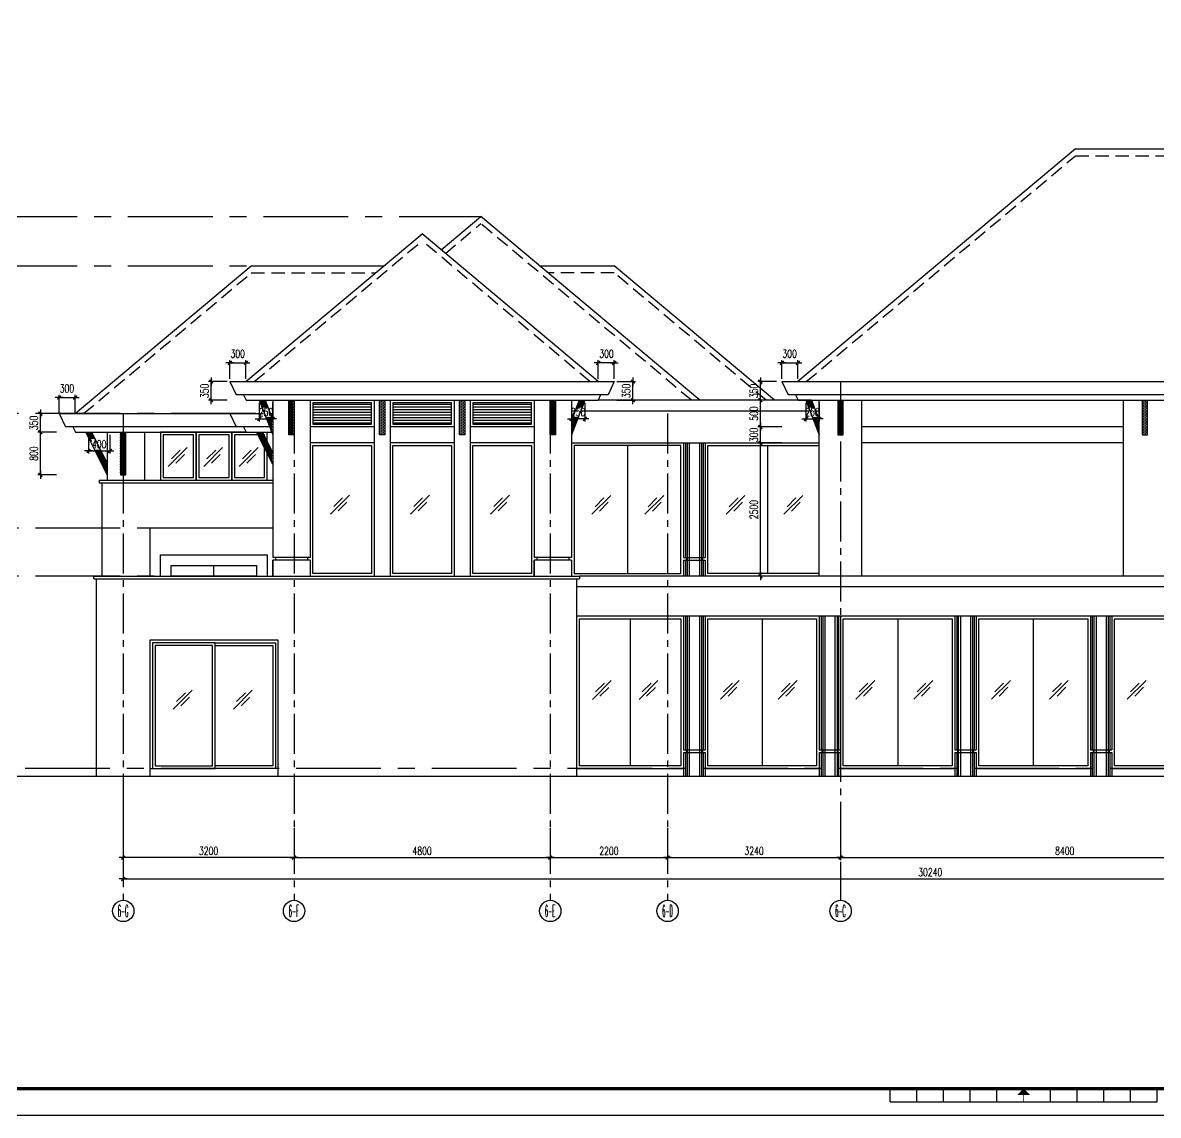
# Model space of a CAD drawing. Extents: x -395226 to -176901, y -140672 to 68263.
# Drawn here: x -263773 to -242497, y -74629 to -54150 of the extents above; entities that cross this region are included whole.
import ezdxf
from ezdxf.enums import TextEntityAlignment as Align

# ---------------------------------------------------------------- set-up
doc = ezdxf.new("R2010")
doc.units = 0
doc.header["$LTSCALE"] = 1000
doc.header["$MEASUREMENT"] = 0
for name, pattern in [('ACAD_ISO08W100', [36, 24, -3, 6, -3]), ('CENTER', [50.8, 31.75, -6.35, 6.35, -6.35]), ('HIDDEN', [0.375, 0.25, -0.125]), ('Plans$0$CENTER2', [1.125, 0.75, -0.125, 0.125, -0.125])]:
    doc.linetypes.add(name, pattern=pattern)
doc.layers.get('0').update_dxf_attribs({"linetype": 'CONTINUOUS'})
doc.layers.get('Defpoints').update_dxf_attribs({"linetype": 'CONTINUOUS'})
for name, color, linetype in [('A-AXIS', 3, 'CONTINUOUS'), ('A-AXIS-TEXT', 7, 'CONTINUOUS'), ('A-COLUMN', 1, 'CONTINUOUS'), ('A-DIM', 201, 'CONTINUOUS'), ('A-DOTE', 8, 'ACAD_ISO08W100'), ('A-FACADE', 5, 'CONTINUOUS'), ('A-FACADE-hatch', 252, 'CONTINUOUS'), ('A-FIN-GRAN', 34, 'CONTINUOUS'), ('A-LINE', 8, 'CONTINUOUS'), ('A-PUB-DIM', 3, 'CONTINUOUS'), ('A-ROOF', 7, 'CONTINUOUS'), ('A-SITE', 7, 'CONTINUOUS'), ('A-WALL', 2, 'CONTINUOUS'), ('A-WINDOW', 4, 'CONTINUOUS'), ('A_Wall', 3, 'CONTINUOUS'), ('Col', 3, 'CONTINUOUS'), ('FIN 01', 8, 'CONTINUOUS'), ('FIN 02', 7, 'CONTINUOUS'), ('GLZ 01', 8, 'CONTINUOUS'), ('Plans$0$Grid', 9, 'Plans$0$CENTER2'), ('Sect 18', 1, 'CONTINUOUS'), ('图框', 7, 'CONTINUOUS')]:
    doc.layers.add(name, color=color, linetype=linetype)
doc.styles.add('COMPLEX', font='COMPLEX')
doc.styles.add('DIM_FONT', font='SIMPLEX', dxfattribs={"width": 0.7, "bigfont": 'GBCBIG'})
doc.dimstyles.new('DIM100', dxfattribs={"dimscale": 100, "dimtxt": 3, "dimasz": 0.01, "dimexe": 1, "dimexo": 1, "dimgap": 1, "dimtad": 1, "dimdec": 0, "dimzin": 0, "dimdsep": 46, "dimtxsty": 'DIM_FONT', "dimblk1": '_DIMX', "dimblk2": '_DIMX', "dimsah": 1, "dimcen": 0.01, "dimclrd": 256, "dimclre": 256, "dimclrt": 7, "dimadec": 0, "dimazin": 0, "dimtfac": 1, "dimtdec": 0, "dimtix": 1, "dimtmove": 2, "dimatfit": 3, "dimldrblk": '_DIMX', "dimfxl": 0, "dimtolj": 1, "dimtzin": 5, "dimarcsym": 0})

# ---------------------------------------------------------------- blocks, each defined once
blk = doc.blocks.new('Colume#11')
at = {"color": 0}
for p, q in [((-200, 3050), (-200, 550)), ((200, 3050), (200, 550)), ((-200, 550), (200, 550)), ((-200, 500), (-200, 50)), ((-200, 500), (200, 500)), ((-150, 550), (-150, 500)), ((150, 550), (150, 500)), ((200, 500), (200, 50))]:
    blk.add_line(p, q, dxfattribs=at)
at = {"color": 8}
for p, q in [((-164, 3050), (-164, 550)), ((-134, 3050), (-134, 50)), ((-94, 3050), (-94, 50)), ((94, 3050), (94, 50)), ((134, 3050), (134, 50)), ((164, 3050), (164, 550)), ((-164, 500), (-164, 50)), ((164, 500), (164, 50))]:
    blk.add_line(p, q, dxfattribs=at)
blk = doc.blocks.new('glass hatch')
at = {"color": 9}
for p, q in [((0, 0), (355, 355)), ((61, 143), (225, 306)), ((143, 61), (306, 225))]:
    blk.add_line(p, q, dxfattribs=at)
blk = doc.blocks.new('A$C0E701CC7')
blk.add_line((1070, -50), (1070, -2800))
blk.add_lwpolyline([(50, -50), (2090, -50), (2090, -2800), (50, -2800)], close=True)
for p in [(288, -1556), (1372, -1556)]:
    blk.add_blockref('glass hatch', p)
blk = doc.blocks.new('A$C48EC63E0')
at = {"layer": 'A_Wall', "color": 0}
for p, q in [((0, 300), (0, 0)), ((0, 300), (0, 0)), ((50, 350), (50, 300)), ((650, 350), (650, 300)), ((700, 300), (700, 0))]:
    blk.add_line(p, q, dxfattribs=at)
for points in [[(700, 350), (0, 350)], [(0, 0), (0, 300)], [(700, 300), (0, 300)]]:
    blk.add_lwpolyline(points, dxfattribs=at)
blk = doc.blocks.new('A$C396B3BFC')
at = {"layer": 'A-LINE'}
blk.add_lwpolyline([(-300, 3300), (-300, 2650), (-400, 2650), (-400, 3300)], dxfattribs=at)
at = {"layer": 'FIN 02', "color": 0}
for p, q in [((-700, 3300), (-700, 350)), ((0, 3300), (0, 350))]:
    blk.add_line(p, q, dxfattribs=at)
blk.add_blockref('A$C48EC63E0', (-700, 0), dxfattribs=at)
blk = doc.blocks.new('A$C7F4D5AF4')
at = {"layer": 'A-FACADE-hatch'}
h = blk.add_hatch(dxfattribs=at)
h.set_pattern_fill('ANSI31', color=256, scale=400, angle=135, style=0)
h.set_pattern_definition([(180, (96610.63, -7150), (-1e-14, -50), [])])
h.paths.add_polyline_path([(50, 2850), (1150, 2850), (1150, 3250), (50, 3250)])
for points in [[(50, 2850), (1150, 2850), (1150, 3250), (50, 3250)], [(50, 2450), (1150, 2450), (1150, 50), (50, 50)]]:
    blk.add_lwpolyline(points, close=True)
for points in [[(1200, 2800), (0, 2800)], [(1200, 2500), (0, 2500)]]:
    blk.add_lwpolyline(points)
blk.add_blockref('glass hatch', (382, 1164))
blk = doc.blocks.new('A$C497E62DC')
for p, q in [((0, 0), (0, 3300)), ((800, 0), (800, 3300))]:
    blk.add_line(p, q)
at = {"color": 8}
blk.add_lwpolyline([(350, 3300), (350, 2650), (450, 2650), (450, 3300)], dxfattribs=at)
blk = doc.blocks.new('A$C54BC2112')
at = {"layer": 'Col', "color": 8}
for p, q in [((-164, 2500), (-164, 350)), ((-134, 2500), (-134, 0)), ((-94, 2500), (-94, 0)), ((94, 2500), (94, 0)), ((134, 2500), (134, 0)), ((164, 2500), (164, 350)), ((-164, 300), (-164, 0)), ((164, 300), (164, 0))]:
    blk.add_line(p, q, dxfattribs=at)
at = {"layer": 'FIN 02', "color": 0}
for p, q in [((-200, 2500), (-200, 350)), ((200, 2500), (200, 350)), ((-200, 350), (200, 350)), ((-200, 300), (-200, 0)), ((-200, 300), (200, 300)), ((-150, 350), (-150, 300)), ((150, 350), (150, 300)), ((200, 300), (200, 0))]:
    blk.add_line(p, q, dxfattribs=at)
blk = doc.blocks.new('_DIMX')
blk.add_line((-150, 0), (150, 0))
at = {"const_width": 50}
blk.add_lwpolyline([(-70, -70), (70, 70)], dxfattribs=at)
blk = doc.blocks.new('*D771')
at = {"layer": 'A-DIM', "lineweight": -2}
for p, q in [((-249550, -62026), (-250000, -62026)), ((-249950, -64526), (-249950, -62027)), ((-249550, -64526), (-250000, -64526))]:
    blk.add_line(p, q, dxfattribs=at)
at = {"layer": 'Defpoints', "color": 0}
for p in [(-249950, -62026), (-249500, -62026), (-249500, -64526)]:
    blk.add_point(p, dxfattribs=at)
at = {"layer": 'A-DIM', "lineweight": -2, "xscale": 0.5, "yscale": 0.5, "zscale": 0.5}
for p, rotation in [((-249950, -62026), 90), ((-249950, -64526), 270)]:
    blk.add_blockref('_DIMX', p, dxfattribs=dict(at, rotation=rotation))
at = {"layer": 'A-DIM', "insert": (-250075, -63276), "char_height": 150, "attachment_point": 5, "rotation": 90, "style": 'DIM_FONT'}
blk.add_mtext('\\A1;2500', dxfattribs=at)
blk = doc.blocks.new('*D772')
at = {"layer": 'A-DIM', "lineweight": -2}
for p, q in [((-249550, -61726), (-250000, -61726)), ((-249950, -61726), (-249950, -61725)), ((-249950, -62026), (-249950, -61726)), ((-249550, -62026), (-250000, -62026)), ((-249950, -62027), (-249950, -62027))]:
    blk.add_line(p, q, dxfattribs=at)
at = {"layer": 'Defpoints', "color": 0}
for p in [(-249950, -61726), (-249500, -61726), (-249500, -62026)]:
    blk.add_point(p, dxfattribs=at)
at = {"layer": 'A-DIM', "lineweight": -2, "xscale": 0.5, "yscale": 0.5, "zscale": 0.5}
for p, rotation in [((-249950, -61726), 270), ((-249950, -62026), 90)]:
    blk.add_blockref('_DIMX', p, dxfattribs=dict(at, rotation=rotation))
at = {"layer": 'A-DIM', "insert": (-250075, -61876), "char_height": 150, "attachment_point": 5, "rotation": 90, "style": 'DIM_FONT'}
blk.add_mtext('\\A1;300', dxfattribs=at)
blk = doc.blocks.new('*D773')
at = {"layer": 'A-DIM', "lineweight": -2}
for p, q in [((-249550, -61226), (-250000, -61226)), ((-249950, -61726), (-249950, -61227)), ((-249550, -61726), (-250000, -61726))]:
    blk.add_line(p, q, dxfattribs=at)
at = {"layer": 'Defpoints', "color": 0}
for p in [(-249950, -61226), (-249500, -61226), (-249500, -61726)]:
    blk.add_point(p, dxfattribs=at)
at = {"layer": 'A-DIM', "lineweight": -2, "xscale": 0.5, "yscale": 0.5, "zscale": 0.5}
for p, rotation in [((-249950, -61226), 90), ((-249950, -61726), 270)]:
    blk.add_blockref('_DIMX', p, dxfattribs=dict(at, rotation=rotation))
at = {"layer": 'A-DIM', "insert": (-250075, -61476), "char_height": 150, "attachment_point": 5, "rotation": 90, "style": 'DIM_FONT'}
blk.add_mtext('\\A1;500', dxfattribs=at)
blk = doc.blocks.new('*D789')
at = {"layer": 'A-PUB-DIM', "lineweight": -2}
for p, q in [((-258690, -69249), (-258690, -69849)), ((-253890, -69249), (-253890, -69849)), ((-258689, -69799), (-253890, -69799))]:
    blk.add_line(p, q, dxfattribs=at)
at = {"layer": 'Defpoints', "color": 0}
for p in [(-258690, -69199), (-253890, -69199), (-253890, -69799)]:
    blk.add_point(p, dxfattribs=at)
at = {"layer": 'A-PUB-DIM', "lineweight": -2, "xscale": 0.5, "yscale": 0.5, "zscale": 0.5, "rotation": 180}
blk.add_blockref('_DIMX', (-258690, -69799), dxfattribs=at)
at = {"layer": 'A-PUB-DIM', "lineweight": -2, "xscale": 0.5, "yscale": 0.5, "zscale": 0.5}
blk.add_blockref('_DIMX', (-253890, -69799), dxfattribs=at)
at = {"layer": 'A-PUB-DIM', "insert": (-256290, -69674), "char_height": 150, "attachment_point": 5, "style": 'DIM_FONT'}
blk.add_mtext('\\A1;4800', dxfattribs=at)
blk = doc.blocks.new('*D790')
at = {"layer": 'A-PUB-DIM', "lineweight": -2}
for p, q in [((-253890, -69249), (-253890, -69849)), ((-251690, -69249), (-251690, -69849)), ((-253889, -69799), (-251690, -69799))]:
    blk.add_line(p, q, dxfattribs=at)
at = {"layer": 'Defpoints', "color": 0}
for p in [(-253890, -69199), (-251690, -69199), (-251690, -69799)]:
    blk.add_point(p, dxfattribs=at)
at = {"layer": 'A-PUB-DIM', "lineweight": -2, "xscale": 0.5, "yscale": 0.5, "zscale": 0.5, "rotation": 180}
blk.add_blockref('_DIMX', (-253890, -69799), dxfattribs=at)
at = {"layer": 'A-PUB-DIM', "lineweight": -2, "xscale": 0.5, "yscale": 0.5, "zscale": 0.5}
blk.add_blockref('_DIMX', (-251690, -69799), dxfattribs=at)
at = {"layer": 'A-PUB-DIM', "insert": (-252790, -69674), "char_height": 150, "attachment_point": 5, "style": 'DIM_FONT'}
blk.add_mtext('\\A1;2200', dxfattribs=at)
blk = doc.blocks.new('*D791')
at = {"layer": 'A-PUB-DIM', "lineweight": -2}
for p, q in [((-251690, -69249), (-251690, -69849)), ((-248450, -69249), (-248450, -69849)), ((-251689, -69799), (-248450, -69799))]:
    blk.add_line(p, q, dxfattribs=at)
at = {"layer": 'Defpoints', "color": 0}
for p in [(-251690, -69199), (-248450, -69199), (-248450, -69799)]:
    blk.add_point(p, dxfattribs=at)
at = {"layer": 'A-PUB-DIM', "lineweight": -2, "xscale": 0.5, "yscale": 0.5, "zscale": 0.5, "rotation": 180}
blk.add_blockref('_DIMX', (-251690, -69799), dxfattribs=at)
at = {"layer": 'A-PUB-DIM', "lineweight": -2, "xscale": 0.5, "yscale": 0.5, "zscale": 0.5}
blk.add_blockref('_DIMX', (-248450, -69799), dxfattribs=at)
at = {"layer": 'A-PUB-DIM', "insert": (-250070, -69674), "char_height": 150, "attachment_point": 5, "style": 'DIM_FONT'}
blk.add_mtext('\\A1;3240', dxfattribs=at)
blk = doc.blocks.new('*D792')
at = {"layer": 'A-PUB-DIM', "lineweight": -2}
for p, q in [((-248450, -69249), (-248450, -69849)), ((-240050, -69249), (-240050, -69849)), ((-248449, -69799), (-240050, -69799))]:
    blk.add_line(p, q, dxfattribs=at)
at = {"layer": 'Defpoints', "color": 0}
for p in [(-248450, -69199), (-240050, -69199), (-240050, -69799)]:
    blk.add_point(p, dxfattribs=at)
at = {"layer": 'A-PUB-DIM', "lineweight": -2, "xscale": 0.5, "yscale": 0.5, "zscale": 0.5, "rotation": 180}
blk.add_blockref('_DIMX', (-248450, -69799), dxfattribs=at)
at = {"layer": 'A-PUB-DIM', "lineweight": -2, "xscale": 0.5, "yscale": 0.5, "zscale": 0.5}
blk.add_blockref('_DIMX', (-240050, -69799), dxfattribs=at)
at = {"layer": 'A-PUB-DIM', "insert": (-244250, -69674), "char_height": 150, "attachment_point": 5, "style": 'DIM_FONT'}
blk.add_mtext('\\A1;8400', dxfattribs=at)
blk = doc.blocks.new('*D794')
at = {"layer": 'A-PUB-DIM', "lineweight": -2}
for p, q in [((-261890, -68941), (-261890, -70249)), ((-231650, -68941), (-231650, -70249)), ((-261889, -70199), (-231650, -70199))]:
    blk.add_line(p, q, dxfattribs=at)
at = {"layer": 'Defpoints', "color": 0}
for p in [(-261890, -68891), (-231650, -68891), (-231650, -70199)]:
    blk.add_point(p, dxfattribs=at)
at = {"layer": 'A-PUB-DIM', "lineweight": -2, "xscale": 0.5, "yscale": 0.5, "zscale": 0.5, "rotation": 180}
blk.add_blockref('_DIMX', (-261890, -70199), dxfattribs=at)
at = {"layer": 'A-PUB-DIM', "lineweight": -2, "xscale": 0.5, "yscale": 0.5, "zscale": 0.5}
blk.add_blockref('_DIMX', (-231650, -70199), dxfattribs=at)
at = {"layer": 'A-PUB-DIM', "insert": (-246770, -70074), "char_height": 150, "attachment_point": 5, "style": 'DIM_FONT'}
blk.add_mtext('\\A1;30240', dxfattribs=at)
blk = doc.blocks.new('_AXISO')
blk.add_circle((0, 0), 0.5)
at = {"layer": 'A-AXIS-TEXT', "style": 'COMPLEX', "width": 1.041667}
blk.add_attdef('A', text='', height=0.56, dxfattribs=at).set_placement((-0.25, -0.28), (0.25, -0.28), align=Align.FIT)
blk = doc.blocks.new('*D795')
at = {"layer": 'A-PUB-DIM', "lineweight": -2}
for p, q in [((-261890, -69249), (-261890, -69849)), ((-258690, -69249), (-258690, -69849)), ((-258690, -69799), (-261889, -69799))]:
    blk.add_line(p, q, dxfattribs=at)
at = {"layer": 'Defpoints', "color": 0}
for p in [(-261890, -69199), (-258690, -69199), (-261890, -69799)]:
    blk.add_point(p, dxfattribs=at)
at = {"layer": 'A-PUB-DIM', "lineweight": -2, "xscale": 0.5, "yscale": 0.5, "zscale": 0.5, "rotation": 180}
blk.add_blockref('_DIMX', (-261890, -69799), dxfattribs=at)
at = {"layer": 'A-PUB-DIM', "lineweight": -2, "xscale": 0.5, "yscale": 0.5, "zscale": 0.5}
blk.add_blockref('_DIMX', (-258690, -69799), dxfattribs=at)
at = {"layer": 'A-PUB-DIM', "insert": (-260290, -69674), "char_height": 150, "attachment_point": 5, "style": 'DIM_FONT'}
blk.add_mtext('\\A1;3200', dxfattribs=at)
blk = doc.blocks.new('*D797')
at = {"layer": 'A-DIM', "lineweight": -2}
for p, q in [((-263090, -61476), (-263090, -61126)), ((-263089, -61176), (-262790, -61176)), ((-262790, -61476), (-262790, -61126))]:
    blk.add_line(p, q, dxfattribs=at)
at = {"layer": 'Defpoints', "color": 0}
for p in [(-262790, -61176), (-263090, -61526), (-262790, -61526)]:
    blk.add_point(p, dxfattribs=at)
at = {"layer": 'A-DIM', "lineweight": -2, "xscale": 0.5, "yscale": 0.5, "zscale": 0.5, "rotation": 180}
blk.add_blockref('_DIMX', (-263090, -61176), dxfattribs=at)
at = {"layer": 'A-DIM', "lineweight": -2, "xscale": 0.5, "yscale": 0.5, "zscale": 0.5}
blk.add_blockref('_DIMX', (-262790, -61176), dxfattribs=at)
at = {"layer": 'A-DIM', "insert": (-262944, -61004), "char_height": 150, "attachment_point": 5, "style": 'DIM_FONT'}
blk.add_mtext('\\A1;300', dxfattribs=at)
blk = doc.blocks.new('*D798')
at = {"layer": 'A-DIM', "lineweight": -2}
for p, q in [((-262540, -61876), (-262540, -62226)), ((-262140, -61876), (-262140, -62226)), ((-262539, -62176), (-262140, -62176))]:
    blk.add_line(p, q, dxfattribs=at)
at = {"layer": 'Defpoints', "color": 0}
for p in [(-262540, -61826), (-262140, -61826), (-262140, -62176)]:
    blk.add_point(p, dxfattribs=at)
at = {"layer": 'A-DIM', "lineweight": -2, "xscale": 0.5, "yscale": 0.5, "zscale": 0.5, "rotation": 180}
blk.add_blockref('_DIMX', (-262540, -62176), dxfattribs=at)
at = {"layer": 'A-DIM', "lineweight": -2, "xscale": 0.5, "yscale": 0.5, "zscale": 0.5}
blk.add_blockref('_DIMX', (-262140, -62176), dxfattribs=at)
at = {"layer": 'A-DIM', "insert": (-262340, -62051), "char_height": 150, "attachment_point": 5, "style": 'DIM_FONT'}
blk.add_mtext('\\A1;400', dxfattribs=at)
blk = doc.blocks.new('*D799')
at = {"layer": 'A-DIM', "lineweight": -2}
for p, q in [((-263140, -61826), (-263490, -61826)), ((-263440, -62626), (-263440, -61827)), ((-263140, -62626), (-263490, -62626))]:
    blk.add_line(p, q, dxfattribs=at)
at = {"layer": 'Defpoints', "color": 0}
for p in [(-263440, -61826), (-263090, -61826), (-263090, -62626)]:
    blk.add_point(p, dxfattribs=at)
at = {"layer": 'A-DIM', "lineweight": -2, "xscale": 0.5, "yscale": 0.5, "zscale": 0.5}
for p, rotation in [((-263440, -61826), 90), ((-263440, -62626), 270)]:
    blk.add_blockref('_DIMX', p, dxfattribs=dict(at, rotation=rotation))
at = {"layer": 'A-DIM', "insert": (-263565, -62226), "char_height": 150, "attachment_point": 5, "rotation": 90, "style": 'DIM_FONT'}
blk.add_mtext('\\A1;800', dxfattribs=at)
blk = doc.blocks.new('*D800')
at = {"layer": 'A-DIM', "lineweight": -2}
for p, q in [((-263140, -61476), (-263490, -61476)), ((-263440, -61476), (-263440, -61475)), ((-263440, -61826), (-263440, -61476)), ((-263140, -61826), (-263490, -61826)), ((-263440, -61827), (-263440, -61827))]:
    blk.add_line(p, q, dxfattribs=at)
at = {"layer": 'Defpoints', "color": 0}
for p in [(-263440, -61476), (-263090, -61476), (-263090, -61826)]:
    blk.add_point(p, dxfattribs=at)
at = {"layer": 'A-DIM', "lineweight": -2, "xscale": 0.5, "yscale": 0.5, "zscale": 0.5}
for p, rotation in [((-263440, -61476), 270), ((-263440, -61826), 90)]:
    blk.add_blockref('_DIMX', p, dxfattribs=dict(at, rotation=rotation))
at = {"layer": 'A-DIM', "insert": (-263565, -61651), "char_height": 150, "attachment_point": 5, "rotation": 90, "style": 'DIM_FONT'}
blk.add_mtext('\\A1;350', dxfattribs=at)
blk = doc.blocks.new('*D801')
at = {"layer": 'A-DIM', "lineweight": -2}
for p, q in [((-259890, -60826), (-259890, -60476)), ((-259889, -60526), (-259590, -60526)), ((-259590, -60826), (-259590, -60476))]:
    blk.add_line(p, q, dxfattribs=at)
at = {"layer": 'Defpoints', "color": 0}
for p in [(-259590, -60526), (-259890, -60876), (-259590, -60876)]:
    blk.add_point(p, dxfattribs=at)
at = {"layer": 'A-DIM', "lineweight": -2, "xscale": 0.5, "yscale": 0.5, "zscale": 0.5, "rotation": 180}
blk.add_blockref('_DIMX', (-259890, -60526), dxfattribs=at)
at = {"layer": 'A-DIM', "lineweight": -2, "xscale": 0.5, "yscale": 0.5, "zscale": 0.5}
blk.add_blockref('_DIMX', (-259590, -60526), dxfattribs=at)
at = {"layer": 'A-DIM', "insert": (-259744, -60354), "char_height": 150, "attachment_point": 5, "style": 'DIM_FONT'}
blk.add_mtext('\\A1;300', dxfattribs=at)
blk = doc.blocks.new('*D802')
at = {"layer": 'A-DIM', "lineweight": -2}
for p, q in [((-259340, -61276), (-259340, -61626)), ((-259090, -61276), (-259090, -61626)), ((-259340, -61576), (-259341, -61576)), ((-259340, -61576), (-259090, -61576)), ((-259089, -61576), (-259089, -61576))]:
    blk.add_line(p, q, dxfattribs=at)
at = {"layer": 'Defpoints', "color": 0}
for p in [(-259340, -61226), (-259090, -61226), (-259090, -61576)]:
    blk.add_point(p, dxfattribs=at)
at = {"layer": 'A-DIM', "lineweight": -2, "xscale": 0.5, "yscale": 0.5, "zscale": 0.5}
blk.add_blockref('_DIMX', (-259340, -61576), dxfattribs=at)
at = {"layer": 'A-DIM', "lineweight": -2, "xscale": 0.5, "yscale": 0.5, "zscale": 0.5, "rotation": 180}
blk.add_blockref('_DIMX', (-259090, -61576), dxfattribs=at)
at = {"layer": 'A-DIM', "insert": (-259215, -61451), "char_height": 150, "attachment_point": 5, "style": 'DIM_FONT'}
blk.add_mtext('\\A1;250', dxfattribs=at)
blk = doc.blocks.new('*D803')
at = {"layer": 'A-DIM', "lineweight": -2}
for p, q in [((-259940, -60876), (-260290, -60876)), ((-260240, -60876), (-260240, -60875)), ((-260240, -61226), (-260240, -60876)), ((-259940, -61226), (-260290, -61226)), ((-260240, -61227), (-260240, -61227))]:
    blk.add_line(p, q, dxfattribs=at)
at = {"layer": 'Defpoints', "color": 0}
for p in [(-260240, -60876), (-259890, -60876), (-259890, -61226)]:
    blk.add_point(p, dxfattribs=at)
at = {"layer": 'A-DIM', "lineweight": -2, "xscale": 0.5, "yscale": 0.5, "zscale": 0.5}
for p, rotation in [((-260240, -60876), 270), ((-260240, -61226), 90)]:
    blk.add_blockref('_DIMX', p, dxfattribs=dict(at, rotation=rotation))
at = {"layer": 'A-DIM', "insert": (-260365, -61051), "char_height": 150, "attachment_point": 5, "rotation": 90, "style": 'DIM_FONT'}
blk.add_mtext('\\A1;350', dxfattribs=at)
blk = doc.blocks.new('*D805')
at = {"layer": 'A-DIM', "lineweight": -2}
for p, q in [((-252990, -60826), (-252990, -60476)), ((-252690, -60526), (-252989, -60526)), ((-252690, -60826), (-252690, -60476))]:
    blk.add_line(p, q, dxfattribs=at)
at = {"layer": 'Defpoints', "color": 0}
for p in [(-252990, -60526), (-252990, -60876), (-252690, -60876)]:
    blk.add_point(p, dxfattribs=at)
at = {"layer": 'A-DIM', "lineweight": -2, "xscale": 0.5, "yscale": 0.5, "zscale": 0.5, "rotation": 180}
blk.add_blockref('_DIMX', (-252990, -60526), dxfattribs=at)
at = {"layer": 'A-DIM', "lineweight": -2, "xscale": 0.5, "yscale": 0.5, "zscale": 0.5}
blk.add_blockref('_DIMX', (-252690, -60526), dxfattribs=at)
at = {"layer": 'A-DIM', "insert": (-252835, -60354), "char_height": 150, "attachment_point": 5, "style": 'DIM_FONT'}
blk.add_mtext('\\A1;300', dxfattribs=at)
blk = doc.blocks.new('*D806')
at = {"layer": 'A-DIM', "lineweight": -2}
for p, q in [((-253490, -61276), (-253490, -61626)), ((-253240, -61276), (-253240, -61626)), ((-253490, -61576), (-253491, -61576)), ((-253240, -61576), (-253490, -61576)), ((-253239, -61576), (-253239, -61576))]:
    blk.add_line(p, q, dxfattribs=at)
at = {"layer": 'Defpoints', "color": 0}
for p in [(-253490, -61226), (-253240, -61226), (-253490, -61576)]:
    blk.add_point(p, dxfattribs=at)
at = {"layer": 'A-DIM', "lineweight": -2, "xscale": 0.5, "yscale": 0.5, "zscale": 0.5}
for p, rotation in [((-253490, -61576), 4.669054272388442e-10), ((-253240, -61576), 180.0000000004669)]:
    blk.add_blockref('_DIMX', p, dxfattribs=dict(at, rotation=rotation))
at = {"layer": 'A-DIM', "insert": (-253365, -61451), "char_height": 150, "attachment_point": 5, "style": 'DIM_FONT'}
blk.add_mtext('\\A1;250', dxfattribs=at)
blk = doc.blocks.new('*D807')
at = {"layer": 'A-DIM', "lineweight": -2}
for p, q in [((-252640, -60876), (-252290, -60876)), ((-252340, -60876), (-252340, -60875)), ((-252340, -61226), (-252340, -60876)), ((-252640, -61226), (-252290, -61226)), ((-252340, -61227), (-252340, -61227))]:
    blk.add_line(p, q, dxfattribs=at)
at = {"layer": 'Defpoints', "color": 0}
for p in [(-252690, -60876), (-252340, -60876), (-252690, -61226)]:
    blk.add_point(p, dxfattribs=at)
at = {"layer": 'A-DIM', "lineweight": -2, "xscale": 0.5, "yscale": 0.5, "zscale": 0.5}
for p, rotation in [((-252340, -60876), 270), ((-252340, -61226), 90)]:
    blk.add_blockref('_DIMX', p, dxfattribs=dict(at, rotation=rotation))
at = {"layer": 'A-DIM', "insert": (-252465, -61051), "char_height": 150, "attachment_point": 5, "rotation": 90, "style": 'DIM_FONT'}
blk.add_mtext('\\A1;350', dxfattribs=at)
blk = doc.blocks.new('*D808')
at = {"layer": 'A-DIM', "lineweight": -2}
for p, q in [((-249550, -60826), (-249550, -60476)), ((-249549, -60526), (-249250, -60526)), ((-249250, -60826), (-249250, -60476))]:
    blk.add_line(p, q, dxfattribs=at)
at = {"layer": 'Defpoints', "color": 0}
for p in [(-249250, -60526), (-249550, -60876), (-249250, -60876)]:
    blk.add_point(p, dxfattribs=at)
at = {"layer": 'A-DIM', "lineweight": -2, "xscale": 0.5, "yscale": 0.5, "zscale": 0.5, "rotation": 180}
blk.add_blockref('_DIMX', (-249550, -60526), dxfattribs=at)
at = {"layer": 'A-DIM', "lineweight": -2, "xscale": 0.5, "yscale": 0.5, "zscale": 0.5}
blk.add_blockref('_DIMX', (-249250, -60526), dxfattribs=at)
at = {"layer": 'A-DIM', "insert": (-249404, -60354), "char_height": 150, "attachment_point": 5, "style": 'DIM_FONT'}
blk.add_mtext('\\A1;300', dxfattribs=at)
blk = doc.blocks.new('*D809')
at = {"layer": 'A-DIM', "lineweight": -2}
for p, q in [((-249100, -61276), (-249100, -61626)), ((-248850, -61276), (-248850, -61626)), ((-249100, -61576), (-249101, -61576)), ((-249100, -61576), (-248850, -61576)), ((-248849, -61576), (-248849, -61576))]:
    blk.add_line(p, q, dxfattribs=at)
at = {"layer": 'Defpoints', "color": 0}
for p in [(-249100, -61226), (-248850, -61226), (-248850, -61576)]:
    blk.add_point(p, dxfattribs=at)
at = {"layer": 'A-DIM', "lineweight": -2, "xscale": 0.5, "yscale": 0.5, "zscale": 0.5}
blk.add_blockref('_DIMX', (-249100, -61576), dxfattribs=at)
at = {"layer": 'A-DIM', "lineweight": -2, "xscale": 0.5, "yscale": 0.5, "zscale": 0.5, "rotation": 180}
blk.add_blockref('_DIMX', (-248850, -61576), dxfattribs=at)
at = {"layer": 'A-DIM', "insert": (-248975, -61451), "char_height": 150, "attachment_point": 5, "style": 'DIM_FONT'}
blk.add_mtext('\\A1;250', dxfattribs=at)
blk = doc.blocks.new('*D810')
at = {"layer": 'A-DIM', "lineweight": -2}
for p, q in [((-249650, -60876), (-250000, -60876)), ((-249950, -60876), (-249950, -60875)), ((-249950, -61226), (-249950, -60876)), ((-249650, -61226), (-250000, -61226)), ((-249950, -61227), (-249950, -61227))]:
    blk.add_line(p, q, dxfattribs=at)
at = {"layer": 'Defpoints', "color": 0}
for p in [(-249950, -60876), (-249600, -60876), (-249600, -61226)]:
    blk.add_point(p, dxfattribs=at)
at = {"layer": 'A-DIM', "lineweight": -2, "xscale": 0.5, "yscale": 0.5, "zscale": 0.5}
for p, rotation in [((-249950, -60876), 270), ((-249950, -61226), 90)]:
    blk.add_blockref('_DIMX', p, dxfattribs=dict(at, rotation=rotation))
at = {"layer": 'A-DIM', "insert": (-250075, -61051), "char_height": 150, "attachment_point": 5, "rotation": 90, "style": 'DIM_FONT'}
blk.add_mtext('\\A1;350', dxfattribs=at)
blk = doc.blocks.new('TJAD_TK_A0')
at = {"layer": '图框'}
for p, q in [((1517.5, -436.65), (1517.5, -431.65)), ((1527.5, -436.65), (1527.5, -431.65)), ((1537.5, -436.65), (1537.5, -431.65)), ((1547.5, -436.65), (1547.5, -431.65)), ((1557.5, -436.65), (1557.5, -431.65)), ((1577.5, -436.65), (1577.5, -431.65)), ((1587.5, -436.65), (1587.5, -431.65)), ((1597.5, -436.65), (1597.5, -431.65)), ((1607.5, -436.65), (1607.5, -431.65)), ((1617.5, -436.65), (1617.5, -431.65)), ((1517.5, -436.65), (1617.5, -436.65)), ((973, -441.7), (2162, -441.7))]:
    blk.add_line(p, q, dxfattribs=at)
at = {"layer": '图框', "const_width": 1.2}
blk.add_lwpolyline([(2152, -431.7), (2152, 389.3), (998, 389.3), (998, -431.7)], close=True, dxfattribs=at)
at = {"layer": '图框', "const_width": 0.3}
blk.add_lwpolyline([(1567.5, -434.15), (1567.5, -436.65)], dxfattribs=at)
at = {"layer": '图框'}
blk.add_solid([(1570, -434.15), (1565, -434.15), (1567.5, -431.65)], dxfattribs=at)

msp = doc.modelspace()

# ---------------------------------------------------------------- hatches: boundary and pattern name
at = {"layer": 'A-FACADE-hatch'}
h = msp.add_hatch(dxfattribs=at)
h.set_pattern_fill('DOTS', color=256, scale=400, style=0)
h.set_pattern_definition([(360, (-259389.666, -74346.701), (12.5, 25), [0, -25])])
h.paths.add_polyline_path([(-259232.5, -61226.3), (-259339.7, -61226.3), (-259089.7, -61876.3), (-259089.7, -61597.8)])
h = msp.add_hatch(dxfattribs=at)
h.set_pattern_fill('DOTS', color=256, scale=400, style=0)
h.set_pattern_definition([(360, (-258789.366, -61876.343), (12.5, 25), [0, -25])])
h.paths.add_polyline_path([(-258689.4, -61226.3), (-258789.4, -61226.3), (-258789.4, -61876.3), (-258689.4, -61876.3)])
h = msp.add_hatch(dxfattribs=at)
h.set_pattern_fill('DOTS', color=256, scale=400, style=0)
h.set_pattern_definition([(360, (-257089.666, -61876.343), (12.5, 25), [0, -25])])
h.paths.add_polyline_path([(-256989.7, -61226.3), (-257089.7, -61226.3), (-257089.7, -61876.3), (-256989.7, -61876.3)])
h = msp.add_hatch(dxfattribs=at)
h.set_pattern_fill('DOTS', color=256, scale=400, style=0)
h.set_pattern_definition([(360, (-255589.666, -61876.343), (12.5, 25), [0, -25])])
h.paths.add_polyline_path([(-255489.7, -61226.3), (-255589.7, -61226.3), (-255589.7, -61876.3), (-255489.7, -61876.3)])
h = msp.add_hatch(dxfattribs=at)
h.set_pattern_fill('DOTS', color=256, scale=400, style=0)
h.set_pattern_definition([(360, (-253889.366, -61876.343), (12.5, 25), [0, -25])])
h.paths.add_polyline_path([(-253789.4, -61226.3), (-253889.4, -61226.3), (-253889.4, -61876.3), (-253789.4, -61876.3)])
h = msp.add_hatch(dxfattribs=at)
h.set_pattern_fill('DOTS', color=256, scale=400, style=0)
h.set_pattern_definition([(180, (-253189.666, -74346.701), (-12.5, 25), [0, -25])])
h.paths.add_polyline_path([(-253346.8, -61226.3), (-253239.7, -61226.3), (-253489.7, -61876.3), (-253489.7, -61597.8)])
h = msp.add_hatch(dxfattribs=at)
h.set_pattern_fill('DOTS', color=256, scale=400, style=0)
h.set_pattern_definition([(360, (-249149.666, -74346.701), (12.5, 25), [0, -25])])
h.paths.add_polyline_path([(-248992.5, -61226.3), (-249099.7, -61226.3), (-248849.7, -61876.3), (-248849.7, -61597.8)])
h = msp.add_hatch(dxfattribs=at)
h.set_pattern_fill('DOTS', color=256, scale=400, style=0)
h.set_pattern_definition([(360, (-248499.666, -61876.343), (12.5, 25), [0, -25])])
h.paths.add_polyline_path([(-248399.7, -61226.3), (-248499.7, -61226.3), (-248499.7, -61876.3), (-248399.7, -61876.3)])
h = msp.add_hatch(dxfattribs=at)
h.set_pattern_fill('DOTS', color=256, scale=400, style=0)
h.set_pattern_definition([(360, (-242799.666, -61876.343), (12.5, 25), [0, -25])])
h.paths.add_polyline_path([(-242699.7, -61226.3), (-242799.7, -61226.3), (-242799.7, -61876.3), (-242699.7, -61876.3)])
h = msp.add_hatch(dxfattribs=at)
h.set_pattern_fill('DOTS', color=256, scale=400, style=0)
h.set_pattern_definition([(180, (-461274.865, -12212.526), (-12.5, 25), [0, -25])])
h.paths.add_polyline_path([(-262589.7, -61826.3), (-262477.9, -61826.3), (-262189.7, -62402.7), (-262189.7, -62626.3)])
h = msp.add_hatch(dxfattribs=at)
h.set_pattern_fill('DOTS', color=256, scale=400, style=0)
h.set_pattern_definition([(180, (-261839.666, -62626.343), (-12.5, 25), [0, -25])])
h.paths.add_polyline_path([(-261939.7, -61826.3), (-261839.7, -61826.3), (-261839.7, -62626.3), (-261939.7, -62626.3)])
h = msp.add_hatch(dxfattribs=at)
h.set_pattern_fill('DOTS', color=256, scale=400, style=0)
h.set_pattern_definition([(180, (-458074.865, -12212.526), (-12.5, 25), [0, -25])])
h.paths.add_polyline_path([(-259089.7, -62426.3), (-259089.7, -62202.7), (-259277.9, -61826.3), (-259389.7, -61826.3)])

# ---------------------------------------------------------------- linework, layer by layer
at = {"layer": 'A-DOTE', "linetype": 'CENTER', "ltscale": 0.05}
for p, q in [((-266880.5, -57784.3), (-255189.7, -57784.3)), ((-266880.5, -58707.3), (-259489.7, -58707.3)), ((-259405.5, -61476.3), (-266880.5, -61476.3)), ((-259405.5, -63626.3), (-266880.5, -63626.3)), ((-259405.5, -64526.3), (-266880.5, -64526.3)), ((-226580.5, -68126.3), (-267480.5, -68126.3))]:
    msp.add_line(p, q, dxfattribs=at)
at = {"layer": 'A-FACADE'}
for p, q in [((-257189.7, -61226.3), (-257189.7, -64526.3)), ((-256889.7, -61226.3), (-256889.7, -64526.3)), ((-255689.7, -61226.3), (-255689.7, -64526.3)), ((-255389.7, -61226.3), (-255389.7, -64526.3))]:
    msp.add_line(p, q, dxfattribs=at)
for points in [[(-243149.7, -61726.3), (-248049.7, -61726.3)], [(-243149.7, -62026.3), (-248049.7, -62026.3)]]:
    msp.add_lwpolyline(points, dxfattribs=at)
at = {"layer": 'A-FIN-GRAN'}
for p, q in [((-248999.7, -61226.3), (-252992.9, -61226.3)), ((-253489.7, -61426.3), (-253400.6, -61426.3)), ((-253288.8, -61426.3), (-249049.7, -61426.3)), ((-248937.9, -61426.3), (-248849.7, -61426.3)), ((-253489.7, -62026.3), (-248849.7, -62026.3)), ((-262289.7, -62776.3), (-259089.7, -62776.3)), ((-262389.7, -64576.3), (-253389.7, -64576.3)), ((-253389.7, -68126.3), (-251389.7, -68126.3)), ((-250989.7, -68126.3), (-248849.7, -68126.3)), ((-248449.7, -68126.3), (-246309.7, -68126.3)), ((-245909.7, -68126.3), (-243769.7, -68126.3)), ((-243369.7, -68126.3), (-241229.7, -68126.3))]:
    msp.add_line(p, q, dxfattribs=at)
for points in [[(-236099.7, -64726.3), (-253389.7, -64726.3)], [(-236099.7, -65276.3), (-253389.7, -65276.3)]]:
    msp.add_lwpolyline(points, dxfattribs=at)
at = {"layer": 'A-LINE'}
for p, q in [((-259339.7, -61226.3), (-259089.7, -61876.3)), ((-259232.5, -61226.3), (-259089.7, -61597.8)), ((-253239.7, -61226.3), (-253489.7, -61876.3)), ((-253346.8, -61226.3), (-253489.7, -61597.8)), ((-249099.7, -61226.3), (-248849.7, -61876.3)), ((-248992.5, -61226.3), (-248849.7, -61597.8)), ((-262189.7, -62626.3), (-262589.7, -61826.3)), ((-262189.7, -62402.7), (-262477.9, -61826.3)), ((-259089.7, -62426.3), (-259389.7, -61826.3)), ((-259089.7, -62202.7), (-259277.9, -61826.3))]:
    msp.add_line(p, q, dxfattribs=at)
for points in [[(-256989.7, -61226.3), (-256989.7, -61876.3), (-257089.7, -61876.3), (-257089.7, -61226.3)], [(-255489.7, -61226.3), (-255489.7, -61876.3), (-255589.7, -61876.3), (-255589.7, -61226.3)], [(-261939.7, -61826.3), (-261939.7, -62626.3), (-261839.7, -62626.3), (-261839.7, -61826.3)]]:
    msp.add_lwpolyline(points, dxfattribs=at)
at = {"layer": 'A-ROOF'}
for p, q in [((-244049.7, -56513), (-236049.7, -56513)), ((-259489.7, -58707.3), (-257004.7, -58707.3)), ((-254089.7, -58707.3), (-252689.7, -58707.3)), ((-259889.7, -60876.3), (-259773.1, -61126.3)), ((-252689.7, -60876.3), (-252806.2, -61126.3)), ((-249549.7, -60876.3), (-249433.1, -61126.3)), ((-252806.2, -61126.3), (-259773.1, -61126.3)), ((-259633.1, -61126.3), (-259586.5, -61226.3)), ((-259586.5, -61226.3), (-252992.9, -61226.3)), ((-252946.2, -61126.3), (-252992.9, -61226.3)), ((-230666.2, -61126.3), (-249433.1, -61126.3)), ((-263089.7, -61476.3), (-262973.1, -61726.3)), ((-259889.7, -61476.3), (-259773.1, -61726.3)), ((-259140, -61726.3), (-262973.1, -61726.3)), ((-262833.1, -61726.3), (-262786.5, -61826.3)), ((-262786.5, -61826.3), (-259089.7, -61826.3)), ((-259633.1, -61726.3), (-259586.5, -61826.3))]:
    msp.add_line(p, q, dxfattribs=at)
at = {"layer": 'A-ROOF', "color": 8, "linetype": 'HIDDEN'}
for p, q in [((-262634.1, -61476.3), (-259489.7, -58837.9)), ((-259489.7, -58837.9), (-257160.3, -58837.9)), ((-252689.7, -58837.9), (-253934.1, -58837.9)), ((-249843.2, -61226.3), (-252689.7, -58837.9))]:
    msp.add_line(p, q, dxfattribs=at)
at = {"layer": 'A-ROOF'}
for points in [[(-244049.7, -56513), (-249249.7, -60876.3)], [(-255932.1, -58407.3), (-255189.7, -57784.3)], [(-251087.6, -61226.3), (-255189.7, -57784.3)], [(-259589.7, -60876.3), (-256289.7, -58107.3)], [(-252989.7, -60876.3), (-256289.7, -58107.3)], [(-262789.7, -61476.3), (-259489.7, -58707.3)], [(-249687.6, -61226.3), (-252689.7, -58707.3)], [(-259889.7, -60876.3), (-252689.7, -60876.3)], [(-249549.7, -60876.3), (-230549.7, -60876.3)], [(-249293.1, -61126.3), (-249246.5, -61226.3), (-230852.9, -61226.3), (-230806.2, -61126.3)], [(-263089.7, -61476.3), (-259265, -61476.3)], [(-262789.7, -61476.3), (-259265, -61476.3)], [(-259153.2, -61476.3), (-259089.7, -61476.3)]]:
    msp.add_lwpolyline(points, dxfattribs=at)
at = {"layer": 'A-ROOF', "color": 8, "linetype": 'HIDDEN'}
for points in [[(-249094.1, -60876.3), (-244049.7, -56643.6), (-236049.7, -56643.6), (-231005.2, -60876.3)], [(-255854.4, -58472.6), (-255189.7, -57914.8)], [(-251243.2, -61226.3), (-255189.7, -57914.8)], [(-259434.1, -60876.3), (-256289.7, -58237.9)], [(-253145.2, -60876.3), (-256289.7, -58237.9)]]:
    msp.add_lwpolyline(points, dxfattribs=at)
at = {"layer": 'A-SITE', "ltscale": 0.05}
msp.add_lwpolyline([(-219794.7, -68276.3), (-273494.7, -68276.3)], dxfattribs=at)
at = {"layer": 'A-WALL'}
for p, q in [((-262439.7, -64576.3), (-262439.7, -64526.3)), ((-262439.7, -64526.3), (-253339.7, -64526.3)), ((-262439.7, -64576.3), (-262389.7, -64576.3)), ((-262389.7, -68276.3), (-262389.7, -64576.3)), ((-253389.7, -68276.3), (-253389.7, -64576.3)), ((-253389.7, -64576.3), (-253339.7, -64576.3)), ((-253339.7, -64526.3), (-253339.7, -64576.3))]:
    msp.add_line(p, q, dxfattribs=at)
msp.add_lwpolyline([(-236149.7, -64526.3), (-253339.7, -64526.3)], dxfattribs=at)
at = {"layer": 'A-WINDOW'}
for p, q in [((-261189.7, -61826.3), (-261189.7, -62726.3)), ((-252439.7, -62076.3), (-252439.7, -64476.3)), ((-249819.7, -62076.3), (-249819.7, -64476.3)), ((-260189.7, -64526.3), (-260189.7, -64326.3)), ((-252389.7, -65326.3), (-252389.7, -68076.3)), ((-260164.7, -65776.3), (-261339.7, -65776.3)), ((-261339.7, -65776.3), (-261339.7, -68126.3)), ((-260214.7, -65826.3), (-261289.7, -65826.3)), ((-261289.7, -65826.3), (-261289.7, -68076.3)), ((-260214.7, -68076.3), (-260214.7, -65826.3)), ((-260164.7, -65776.3), (-259039.7, -65776.3)), ((-260164.7, -68126.3), (-260164.7, -65776.3)), ((-260164.7, -65826.3), (-259089.7, -65826.3)), ((-259964.7, -65776.3), (-259039.7, -65776.3)), ((-259089.7, -65826.3), (-259089.7, -68076.3)), ((-259039.7, -65776.3), (-259039.7, -68126.3)), ((-259039.7, -65776.3), (-259039.7, -68126.3)), ((-261289.7, -68076.3), (-260214.7, -68076.3)), ((-259089.7, -68076.3), (-260164.7, -68076.3)), ((-261389.7, -68126.3), (-260164.7, -68126.3)), ((-259039.7, -68126.3), (-260164.7, -68126.3)), ((-258989.7, -68126.3), (-259964.7, -68126.3))]:
    msp.add_line(p, q, dxfattribs=at)
for points in [[(-260523, -61826.3), (-261189.7, -61826.3), (-261189.7, -62726.3), (-260523, -62726.3)], [(-260573, -61876.3), (-261139.7, -61876.3), (-261139.7, -62676.3), (-260573, -62676.3)], [(-259856.3, -61826.3), (-260523, -61826.3), (-260523, -62726.3), (-259856.3, -62726.3)], [(-259906.3, -61876.3), (-260473, -61876.3), (-260473, -62676.3), (-259906.3, -62676.3)], [(-251439.7, -62076.3), (-253439.7, -62076.3), (-253439.7, -64476.3), (-251439.7, -64476.3)], [(-253339.7, -65326.3), (-251439.7, -65326.3), (-251439.7, -68076.3), (-253339.7, -68076.3)]]:
    msp.add_lwpolyline(points, close=True, dxfattribs=at)
for points in [[(-259586.5, -61826.3), (-259856.3, -61826.3), (-259856.3, -62726.3), (-259189.7, -62726.3), (-259189.7, -62226.3)], [(-259364.7, -61876.3), (-259806.3, -61876.3), (-259806.3, -62676.3), (-259239.7, -62676.3), (-259239.7, -62126.3)], [(-259239.7, -61902.7), (-259239.7, -61876.3), (-259252.9, -61876.3)], [(-259189.7, -62002.7), (-259189.7, -61826.3)], [(-248849.7, -64476.3), (-250939.7, -64476.3), (-250939.7, -62076.3), (-248849.7, -62076.3)], [(-259189.7, -62726.3), (-259189.7, -62226.3)], [(-261189.7, -64526.3), (-261189.7, -64126.3), (-259189.7, -64126.3), (-259189.7, -64526.3)], [(-260989.7, -64526.3), (-260989.7, -64326.3), (-259389.7, -64326.3), (-259389.7, -64526.3)], [(-258989.7, -68276.3), (-258989.7, -65726.3), (-261389.7, -65726.3), (-261389.7, -68276.3)]]:
    msp.add_lwpolyline(points, dxfattribs=at)
at = {"layer": 'FIN 01'}
for points in [[(-262189.7, -61826.3), (-262189.7, -62726.3)], [(-261489.7, -61826.3), (-261489.7, -62726.3)]]:
    msp.add_lwpolyline(points, dxfattribs=at)
at = {"layer": 'Plans$0$Grid', "color": 8}
for p, q in [((-248449.7, -60876.3), (-248449.7, -70599.3)), ((-261889.7, -61476.3), (-261889.7, -70599.3)), ((-258689.7, -61476.3), (-258689.7, -70599.3)), ((-253889.7, -61476.3), (-253889.7, -70599.3)), ((-251689.7, -61476.3), (-251689.7, -70599.3))]:
    msp.add_line(p, q, dxfattribs=at)
at = {"layer": 'Sect 18'}
for p, q in [((-262339.7, -62726.3), (-259089.7, -62726.3)), ((-262339.7, -62776.3), (-262289.7, -62776.3))]:
    msp.add_line(p, q, dxfattribs=at)
for points in [[(-262339.7, -62726.3), (-262339.7, -62776.3)], [(-262289.7, -62776.3), (-262289.7, -64526.3)], [(-259089.7, -63626.3), (-261389.7, -63626.3), (-261389.7, -64526.3)]]:
    msp.add_lwpolyline(points, dxfattribs=at)

# ---------------------------------------------------------------- block references
at = {"layer": 'A-AXIS'}
ref = msp.add_blockref('_AXISO', (-261889.7, -70799.3), dxfattribs=dict(at, xscale=400.0000000232831, yscale=399.9999999941792, zscale=400))
ref.add_attrib('A', '6-G', dxfattribs={"layer": 'A-AXIS-TEXT', "height": 224, "style": 'COMPLEX', "width": 0.287528}).set_placement((-261989.7, -70911.3), (-261793.4, -70911.3), align=Align.FIT)
ref = msp.add_blockref('_AXISO', (-258689.7, -70799.3), dxfattribs=dict(at, xscale=400.0000000232831, yscale=399.9999999941792, zscale=400))
ref.add_attrib('A', '6-F', dxfattribs={"layer": 'A-AXIS-TEXT', "height": 224, "style": 'COMPLEX', "width": 0.296803}).set_placement((-258789.7, -70911.3), (-258593.4, -70911.3), align=Align.FIT)
ref = msp.add_blockref('_AXISO', (-253889.7, -70799.3), dxfattribs=dict(at, xscale=400.0000000232831, yscale=399.9999999941792, zscale=400))
ref.add_attrib('A', '6-E', dxfattribs={"layer": 'A-AXIS-TEXT', "height": 224, "style": 'COMPLEX', "width": 0.296803}).set_placement((-253989.7, -70911.3), (-253793.4, -70911.3), align=Align.FIT)
ref = msp.add_blockref('_AXISO', (-251689.7, -70799.3), dxfattribs=dict(at, xscale=400.0000000232831, yscale=399.9999999941792, zscale=400))
ref.add_attrib('A', '6-D', dxfattribs={"layer": 'A-AXIS-TEXT', "height": 224, "style": 'COMPLEX', "width": 0.292092}).set_placement((-251789.7, -70911.3), (-251593.4, -70911.3), align=Align.FIT)
ref = msp.add_blockref('_AXISO', (-248449.7, -70799.3), dxfattribs=dict(at, xscale=400.0000000232831, yscale=399.9999999941792, zscale=400))
ref.add_attrib('A', '6-C', dxfattribs={"layer": 'A-AXIS-TEXT', "height": 224, "style": 'COMPLEX', "width": 0.301669}).set_placement((-248549.7, -70911.3), (-248353.4, -70911.3), align=Align.FIT)
at = {"layer": 'A-COLUMN'}
for name, p in [('A$C396B3BFC', (-258389.7, -64526.3)), ('A$C396B3BFC', (-253489.7, -64526.3)), ('A$C497E62DC', (-248849.7, -64526.3)), ('A$C497E62DC', (-243149.7, -64526.3))]:
    msp.add_blockref(name, p, dxfattribs=at)
at = {"layer": 'A-FIN-GRAN'}
for name, p in [('A$C54BC2112', (-251189.7, -64526.3)), ('Colume#11', (-251189.7, -68326.3)), ('Colume#11', (-248649.7, -68326.3)), ('Colume#11', (-246109.7, -68326.3)), ('Colume#11', (-243569.7, -68326.3))]:
    msp.add_blockref(name, p, dxfattribs=at)
at = {"layer": 'A-WINDOW'}
for name, p in [('A$C7F4D5AF4', (-258389.7, -64526.3)), ('A$C7F4D5AF4', (-256889.7, -64526.3)), ('A$C7F4D5AF4', (-255389.7, -64526.3)), ('glass hatch', (-261048.4, -62468)), ('glass hatch', (-260381.7, -62468)), ('glass hatch', (-259715, -62468)), ('glass hatch', (-250595.6, -63364.2)), ('glass hatch', (-249512.4, -63364.2)), ('A$C0E701CC7', (-250989.7, -65276.3)), ('A$C0E701CC7', (-248449.7, -65276.3)), ('A$C0E701CC7', (-245909.7, -65276.3)), ('A$C0E701CC7', (-243369.7, -65276.3)), ('glass hatch', (-253100.3, -66832.5)), ('glass hatch', (-252226.1, -66832.5))]:
    msp.add_blockref(name, p, dxfattribs=at)
at = {"layer": 'A_Wall', "color": 9}
for p in [(-260950.9, -67013.7), (-259825.9, -67013.7)]:
    msp.add_blockref('glass hatch', p, dxfattribs=at)
at = {"layer": 'GLZ 01'}
for p in [(-253108.5, -63364.2), (-252117.2, -63364.2)]:
    msp.add_blockref('glass hatch', p, dxfattribs=at)
at = {"layer": '图框', "xscale": 50, "yscale": 50, "zscale": 50}
msp.add_blockref('TJAD_TK_A0', (-323394.7, -52544), dxfattribs=at)

# ---------------------------------------------------------------- dimensions: what is measured, and where the dimension line sits
at = {"layer": 'A-DIM'}
for base, p1, p2, angle, picture, middle in [((-259589.7, -60526.3), (-259889.7, -60876.3), (-259589.7, -60876.3), 0, '*D801', (-259743.8, -60353.8)), ((-252989.7, -60526.3), (-252689.7, -60876.3), (-252989.7, -60876.3), 180, '*D805', (-252835.5, -60353.8)), ((-249249.7, -60526.3), (-249549.7, -60876.3), (-249249.7, -60876.3), 0, '*D808', (-249403.8, -60353.8)), ((-262789.7, -61176.3), (-263089.7, -61526.3), (-262789.7, -61526.3), 0, '*D797', (-262943.8, -61003.8))]:
    dim = msp.add_linear_dim(base=base, p1=p1, p2=p2, angle=angle, dimstyle='DIM100', override={"dimscale": 50, "dimclrt": 256}, dxfattribs=at)
    dim.commit()
    dim.dimension.update_dxf_attribs({"geometry": picture, "text_midpoint": middle, "dimtype": 129})
for p1, p2, distance, picture, middle in [((-259889.7, -61226.3), (-259889.7, -60876.3), 350, '*D803', (-260364.7, -61051.3)), ((-252689.7, -61226.3), (-252689.7, -60876.3), -350, '*D807', (-252464.7, -61051.3)), ((-249599.7, -61226.3), (-249599.7, -60876.3), 350, '*D810', (-250074.7, -61051.3)), ((-259339.7, -61226.3), (-259089.7, -61226.3), -350, '*D802', (-259214.7, -61451.3)), ((-253239.7, -61226.3), (-253489.7, -61226.3), 350, '*D806', (-253364.7, -61451.3)), ((-249499.7, -61726.3), (-249499.7, -61226.3), 450, '*D773', (-250074.7, -61476.3)), ((-249099.7, -61226.3), (-248849.7, -61226.3), -350, '*D809', (-248974.7, -61451.3)), ((-263089.7, -61826.3), (-263089.7, -61476.3), 350, '*D800', (-263564.7, -61651.3)), ((-249499.7, -62026.3), (-249499.7, -61726.3), 450, '*D772', (-250074.7, -61876.3)), ((-263089.7, -62626.3), (-263089.7, -61826.3), 350, '*D799', (-263564.7, -62226.3)), ((-262539.7, -61826.3), (-262139.7, -61826.3), -350, '*D798', (-262339.7, -62051.3)), ((-249499.7, -64526.3), (-249499.7, -62026.3), 450, '*D771', (-250074.7, -63276.3))]:
    dim = msp.add_aligned_dim(p1=p1, p2=p2, distance=distance, dimstyle='DIM100', override={"dimscale": 50, "dimclrt": 256}, dxfattribs=at)
    dim.commit()
    dim.dimension.update_dxf_attribs({"geometry": picture, "text_midpoint": middle})
at = {"layer": 'A-PUB-DIM'}
for base, p1, p2, picture, middle in [((-231649.7, -70199.3), (-261889.7, -68891), (-231649.7, -68891), '*D794', (-246769.7, -70074.3)), ((-253889.7, -69799.3), (-258689.7, -69198.7), (-253889.7, -69198.7), '*D789', (-256289.7, -69674.3)), ((-251689.7, -69799.3), (-253889.7, -69198.7), (-251689.7, -69198.7), '*D790', (-252789.7, -69674.3)), ((-248449.7, -69799.3), (-251689.7, -69198.7), (-248449.7, -69198.7), '*D791', (-250069.7, -69674.3)), ((-240049.7, -69799.3), (-248449.7, -69198.7), (-240049.7, -69198.7), '*D792', (-244249.7, -69674.3))]:
    dim = msp.add_linear_dim(base=base, p1=p1, p2=p2, angle=180, dimstyle='DIM100', override={"dimscale": 50, "dimclrt": 256}, dxfattribs=at)
    dim.commit()
    dim.dimension.update_dxf_attribs({"geometry": picture, "text_midpoint": middle})
dim = msp.add_linear_dim(base=(-261889.7, -69799.3), p1=(-258689.7, -69198.7), p2=(-261889.7, -69198.7), dimstyle='DIM100', override={"dimscale": 50, "dimclrt": 256}, dxfattribs=at)
dim.commit()
dim.dimension.update_dxf_attribs({"geometry": '*D795', "text_midpoint": (-260289.7, -69674.3)})

doc.saveas('drawing.dxf')
